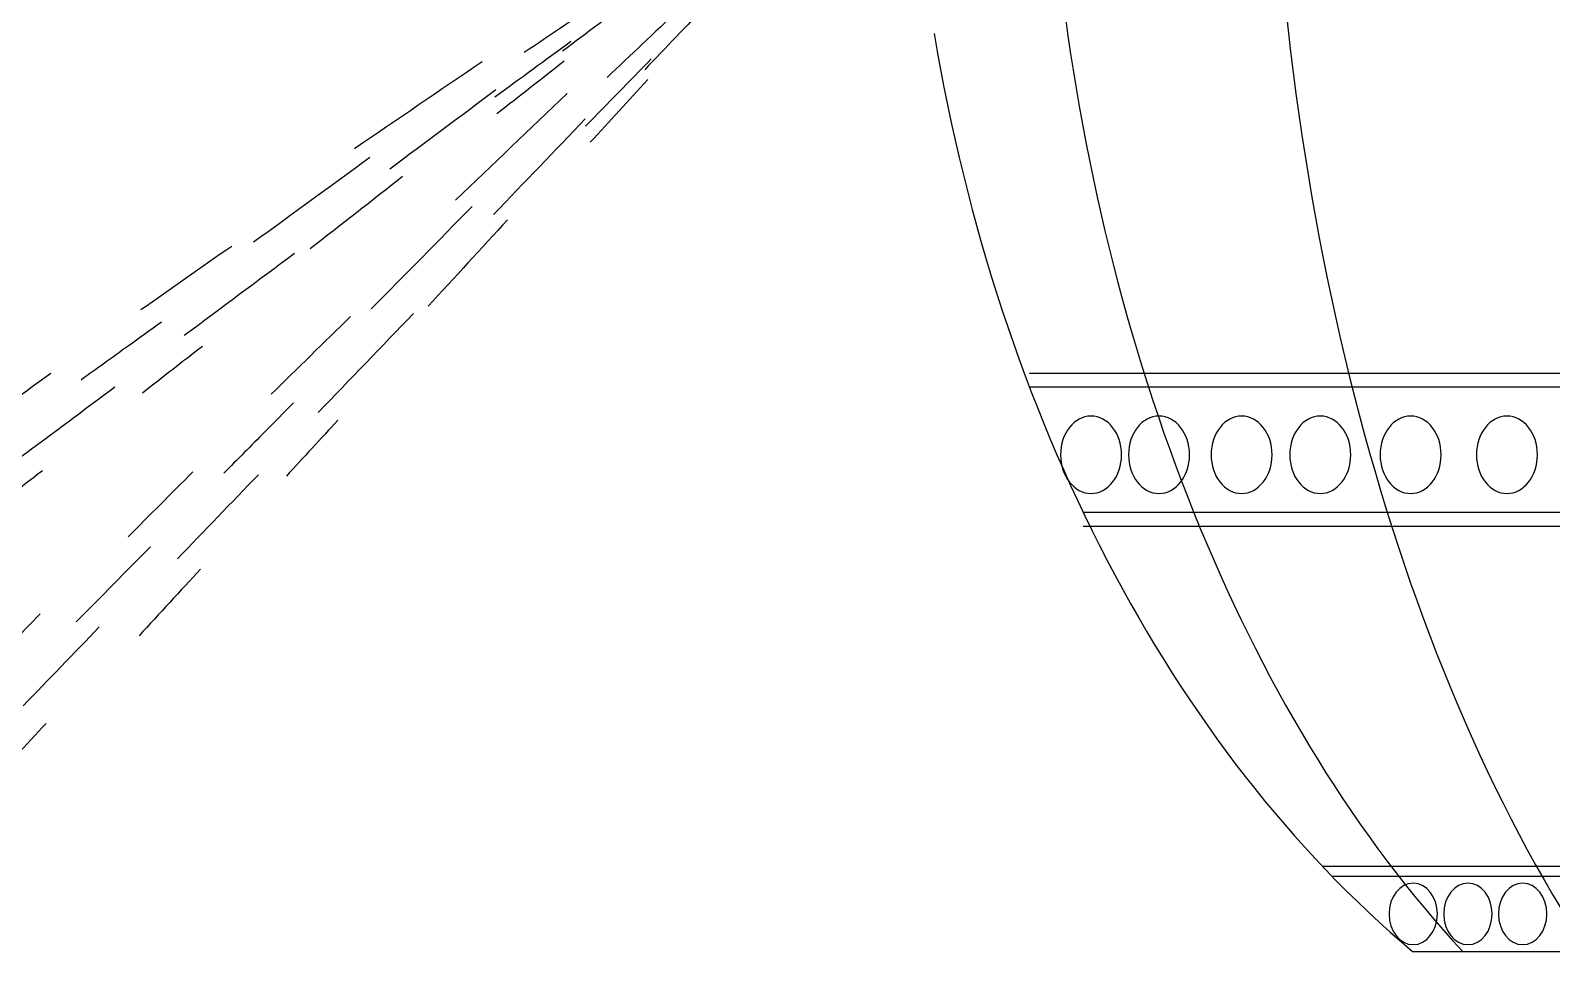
# Model space of a CAD drawing. Extents: x 3172 to 33391, y 13916 to 34175.
# Drawn here: x 26494 to 27343, y 24960 to 25474 of the extents above; entities that cross this region are included whole.
import ezdxf

# ---------------------------------------------------------------- set-up
doc = ezdxf.new("R2010")
doc.units = 0
doc.layers.get('0').update_dxf_attribs({"linetype": 'CONTINUOUS'})

# ---------------------------------------------------------------- blocks, each defined once
blk = doc.blocks.new('A$C5C8C3E81')
at = {"color": 4}
for points in [[(1208.2, 970.8), (1191.9, 992.7), (1175.5, 1014.4), (1159.1, 1036.2)], [(1353.5, 938.9), (1339.1, 959.8), (1324.6, 980.6), (1310, 1001.4)], [(1301.5, 900.2), (1282.4, 927.4), (1263.4, 954.5), (1244.4, 981.7)], [(1374.8, 836.5), (1357.2, 862.8), (1339.6, 889), (1322, 915.3)], [(1316.5, 807.6), (1299.9, 829.8), (1283.3, 852), (1266.7, 874.3)], [(1446.9, 781), (1431.7, 803.9), (1416.4, 826.7), (1401.1, 849.5)], [(1404.4, 734.4), (1384.1, 763.3), (1363.8, 792.1), (1343.5, 821)], [(1428.1, 658.5), (1414.1, 677.2), (1400.2, 695.8), (1386.2, 714.4)], [(1554.7, 615.2), (1536.9, 643), (1519, 670.8), (1501, 698.4)], [(1521.5, 568.4), (1497.5, 602.4), (1473.6, 636.3), (1449.6, 670.3)], [(1625.5, 490.3), (1601, 526), (1576.6, 561.7), (1552.3, 597.5)], [(1587.2, 469), (1565.5, 497.7), (1543.9, 526.4), (1522.2, 555.2)], [(1715.4, 384), (1691.5, 422.8), (1667.5, 461.5), (1643.3, 500.2)], [(1671.8, 379.2), (1648.6, 411.9), (1625.4, 444.7), (1602.2, 477.4)], [(1685.8, 320.7), (1670, 341.6), (1654.2, 362.4), (1638.5, 383.3)], [(1710.4, 311.4), (1694.3, 334.8), (1678.2, 358.1), (1662.1, 381.5)], [(1757.5, 275.8), (1742.5, 300.5), (1727.6, 325.1), (1712.5, 349.6)], [(1748.4, 252.2), (1732.4, 274.7), (1716.3, 297.3), (1700.3, 319.8)]]:
    blk.add_open_spline(points, degree=3, dxfattribs=at)
blk.add_open_spline([(1476.7, 685.1), (1469.8, 695.3), (1453.2, 719.9), (1436.6, 744.5), (1426.9, 759)], degree=3, knots=[804.874981, 804.874981, 804.874981, 804.874981, 841.576821, 893.80315, 893.80315, 893.80315, 893.80315], dxfattribs=at)
blk = doc.blocks.new('A$C5F8D38F5')
blk.add_blockref('A$C5C8C3E81', (0, 0))
blk = doc.blocks.new('A$C7D4C0E95')
at = {"xscale": 0.7, "zscale": 0.7, "rotation": 347.9128368041152}
blk.add_blockref('A$C5F8D38F5', (-456, 277), dxfattribs=at)
blk = doc.blocks.new('A$C351D478B')
at = {"rotation": 86.79571953716956}
blk.add_blockref('A$C7D4C0E95', (2622.8, -134.5), dxfattribs=at)

msp = doc.modelspace()

# ---------------------------------------------------------------- linework, layer by layer
at = {"color": 7}
for p, q in [((28141.58955, 25282.48332), (27051.6492, 25282.48332)), ((28138.68707, 25274.78332), (27051.6492, 25274.78332)), ((28108.65265, 25204.78332), (27081.68363, 25204.78332)), ((28104.91696, 25197.08332), (27081.68363, 25197.08332)), ((27215.20622, 25007.38332), (27975.13005, 25007.38332)), ((27220.58246, 25001.78332), (27969.75382, 25001.78332)), ((27265.63074, 24959.78332), (27924.70553, 24959.78332))]:
    msp.add_line(p, q, dxfattribs=at)
for centre, major_axis, ratio, start_param, end_param in [((27664.09335, 25659.78332), (0, 899.7151), 0.531573909, 1.603067059, 2.462310771), ((27594.09335, 25659.78332), (0, 846.432), 0.631403545, 1.756919457, 2.544548258), ((27566.09335, 25659.78332), (0, 816.66667), 0.714285714, 1.802717952, 2.600493128)]:
    msp.add_ellipse(centre, major_axis=major_axis, ratio=ratio, start_param=start_param, end_param=end_param, dxfattribs=at)
at = {"color": 7, "extrusion": (0, 0, -1)}
for centre, major_axis in [((27086.04592, 25237.05539), (0, -21.60952)), ((27123.98951, 25237.05539), (0, -21.60952)), ((27170.10038, 25237.05539), (0, -21.60952)), ((27214.04305, 25237.05539), (0, -21.60952)), ((27264.53144, 25237.05539), (0, -21.60952)), ((27318.31325, 25237.05539), (0, -21.60952)), ((27265.95757, 24980.78332), (0, -17.15041)), ((27296.53071, 24980.78332), (0, -17.15041)), ((27327.10385, 24980.78332), (0, -17.15041))]:
    msp.add_ellipse(centre, major_axis=major_axis, ratio=0.788234916, dxfattribs=at)

# ---------------------------------------------------------------- block references
at = {"xscale": 0.5599999999999999, "yscale": 0.7, "zscale": 0.5599999999999999}
for p, rotation in [((25932.80471, 24482.20359), 32.64418901032876), ((26151.37722, 24344.2105), 42.10057362780855)]:
    msp.add_blockref('A$C351D478B', p, dxfattribs=dict(at, rotation=rotation))

doc.saveas('drawing.dxf')
